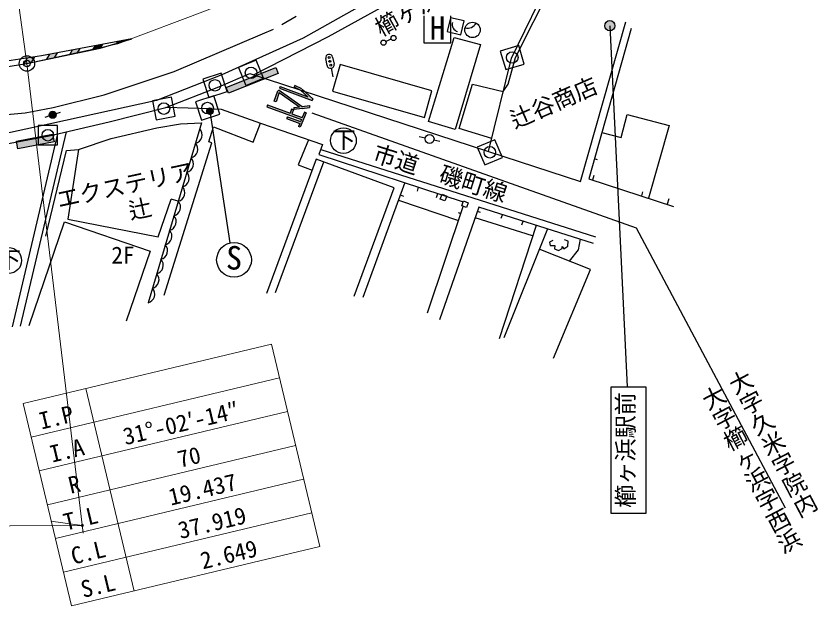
# Model space of a CAD drawing. Units: millimetres at full size, sheet at 1:1000; details may follow other scales. Extents: x 40000 to 680000, y 20000 to 380000.
# Drawn here: x 279528 to 341927, y 247037 to 292943 of the extents above; entities that cross this region are included whole.
import ezdxf
from ezdxf.enums import TextEntityAlignment as Align

# ---------------------------------------------------------------- set-up
doc = ezdxf.new("R2010")
doc.units = ezdxf.units.MM
doc.header["$LTSCALE"] = 1000
doc.header["$PDMODE"] = 32
doc.header["$PDSIZE"] = 500
doc.linetypes.add('CHAIN', pattern=[18.5, 12, -1.5, 3.5, -1.5])
for name, color, linetype, lineweight in [('M-BGD', 7, 'Continuous', 25), ('M-BGD-EXST', 7, 'Continuous', 25), ('M-BMK', 2, 'CHAIN', 13), ('M-BMK-ROW', 54, 'Continuous', 25), ('M-BMK-SRVR', 3, 'Continuous', 25), ('M-STR-HTXT', 7, 'Continuous', 13), ('M-STR-STRC', 7, 'Continuous', 25)]:
    doc.layers.add(name, color=color, linetype=linetype, lineweight=lineweight)
doc.layers.add('M-BMK-HTXT', color=7, linetype='Continuous')
doc.layers.add('M-OTRS', color=6, linetype='Continuous')
doc.styles.add('@ＭＳ ゴシック', font='')
doc.styles.add('ＭＳ ゴシック', font='')
doc.styles.get('@ＭＳ ゴシック').set_extended_font_data('@MS Gothic')
doc.styles.get('ＭＳ ゴシック').set_extended_font_data('MS Gothic')

msp = doc.modelspace()

# ---------------------------------------------------------------- hatches: boundary and pattern name
at = {"layer": 'M-BGD'}
msp.add_hatch(color=256, dxfattribs=at).paths.add_polyline_path([(282104, 285258, 1), (282654, 285258, 1)])
at = {"layer": 'M-BGD-EXST'}
msp.add_hatch(color=256, dxfattribs=at).paths.add_polyline_path([(294398, 285422, 0.41421), (294737, 285322, 0.41421), (294837, 285661, 1)])
at = {"layer": 'M-STR-STRC'}
for points in [[(326068, 292406, 1), (325394, 291977, 1)], [(288019, 291021), (288058, 291087), (287468, 290975), (287383, 290831)], [(284523, 290418), (283934, 290307), (283722, 289949), (284319, 290074)], [(286290, 290752), (285701, 290641), (285513, 290323), (286084, 290442), (286112, 290450)], [(281002, 289771), (280428, 289685), (280149, 289215), (280376, 289250), (280738, 289326)], [(282756, 290084), (282167, 289972), (281932, 289575), (282529, 289700)], [(296065, 286929), (295881, 287389), (299737, 288933), (299921, 288473)], [(299625, 286323), (299768, 286277), (300001, 286988), (301572, 285868), (301137, 285819), (301154, 285670), (302375, 285821), (302355, 285969), (301795, 285894), (300005, 287169), (299890, 287131)], [(300022, 287323), (302558, 286379), (302633, 286506), (301781, 287259), (301234, 287550), (301164, 287417), (301688, 287141), (302232, 286660), (300074, 287463)], [(299091, 286030), (299039, 285890), (301730, 284898), (301660, 284727), (300639, 285112), (300586, 284971), (301603, 284588), (301505, 284348), (301643, 284291), (302104, 285416), (301965, 285473), (301787, 285037), (300989, 285331), (301109, 285650), (300969, 285703), (300848, 285383)], [(279674, 282614), (279562, 283196), (282373, 283740), (282486, 283158)]]:
    msp.add_hatch(color=256, dxfattribs=at).paths.add_polyline_path(points)

# ---------------------------------------------------------------- linework, layer by layer
at = {"layer": 'M-BGD'}
for p, q in [((308718, 291148), (308302, 290954)), ((294658, 285718), (291193, 285834)), ((282119, 285170), (281764, 285050)), ((282640, 285346), (282995, 285466)), ((293961, 284622), (289801, 270636)), ((283421, 283931), (279847, 268822)), ((279260, 268759), (282792, 283784)), ((311359, 283442), (310890, 283534)), ((312045, 283307), (312514, 283216)), ((303235, 282552), (324609, 275752)), ((299723, 271419), (303478, 281586)), ((324765, 281764), (324542, 281827)), ((324500, 280522), (324387, 280174)), ((309788, 279977), (306511, 271038)), ((310756, 279317), (310857, 279626)), ((309716, 278906), (309433, 279009)), ((312255, 278829), (312355, 279134)), ((328285, 279253), (328184, 278942)), ((292149, 278528), (291600, 278702)), ((309285, 278606), (313962, 277030)), ((330323, 278711), (330187, 278292)), ((311543, 269853), (314333, 278131)), ((315660, 277645), (315423, 277727)), ((313932, 277652), (314147, 277580)), ((319725, 275828), (315249, 277228)), ((317286, 277222), (317368, 277482)), ((319993, 276656), (317129, 267826)), ((318897, 276706), (318982, 276974)), ((320870, 276381), (317475, 267898))]:
    msp.add_line(p, q, dxfattribs=at)
for points in [[(321281, 302154), (310683, 296210), (301861, 291233), (295530, 288363), (290467, 286378), (282072, 284537), (275724, 283145), (266694, 282433), (251241, 282150), (235193, 282028), (215813, 282007), (198635, 281844), (176443, 281724), (150160, 281601), (130696, 281400), (120922, 281257)], [(298006, 288379), (303843, 291358), (311228, 295445), (321683, 301333)], [(317441, 287064), (317811, 287635), (318390, 289711), (321227, 295348), (322169, 295644), (326073, 294027), (322859, 296449), (323894, 297870)], [(90019, 271551), (120172, 277564), (120172, 280507), (146089, 280654), (177035, 281022), (210022, 281175), (216330, 281233), (237911, 281310), (253424, 281537), (265174, 281658), (267734, 281751), (272354, 282014), (275330, 282446), (277796, 282804), (282118, 283627), (286774, 284713), (291193, 285834), (295302, 287424), (297724, 288472), (316303, 282400), (318077, 289668), (321210, 296118)], [(316303, 282400), (323458, 280062), (326970, 292490)], [(327380, 291983), (324106, 280266), (330679, 278132)], [(316554, 283426), (314012, 284189), (315050, 287647), (317441, 287064)], [(294658, 285718), (295481, 285685), (298549, 284615), (303368, 282934), (303102, 282170), (314321, 278489)], [(325116, 283879), (326615, 283482), (327091, 285279), (330352, 284414), (328736, 278762)], [(284398, 282545), (286940, 283417), (290483, 284245), (292316, 284562), (293961, 284622)], [(291047, 271228), (294758, 283081), (294528, 283153), (294895, 284326), (297969, 283127), (298549, 284615)], [(302298, 283307), (301489, 281354), (302570, 280955)], [(281859, 275825), (283462, 282470), (284398, 282545), (283549, 277129), (290583, 275749), (291600, 278702)], [(305835, 271144), (308946, 279566), (302884, 281805), (299019, 271343)], [(324449, 275255), (315538, 278057), (312489, 269313)], [(280541, 268856), (283310, 276934), (289961, 274655), (288093, 269204)], [(321285, 275487), (321048, 275351), (321090, 275080), (321447, 275088), (321421, 274826), (321735, 274699), (322015, 274843), (322015, 275021), (322150, 274834), (322464, 275037), (322498, 275427), (322193, 275529)], [(323419, 275579), (323257, 274753), (322570, 273869)], [(321349, 266327), (324221, 273208), (320238, 274802)]]:
    msp.add_lwpolyline(points, dxfattribs=at)
for points in [[(313071, 291745), (314142, 291493), (314393, 292564), (313322, 292816)], [(313629, 291264), (315672, 290733), (313703, 284122), (311611, 284745)], [(317633, 288781), (319070, 289210), (318641, 290647), (317203, 290218)], [(297410, 287543), (298796, 288116), (298224, 289502), (296837, 288930)], [(304742, 289163), (304152, 287089), (311302, 285058), (311892, 287132)], [(294529, 286602), (295952, 287076), (295478, 288499), (294055, 288025)], [(290438, 284863), (291911, 285145), (291630, 286618), (290156, 286337)], [(293952, 284834), (295377, 285302), (294910, 286727), (293485, 286260)], [(281254, 282917), (282754, 282917), (282754, 284417), (281254, 284417)], [(315999, 281356), (317381, 281941), (316796, 283322), (315415, 282738)], [(312541, 278694), (312681, 279070), (313046, 278933), (312905, 278558)], [(314205, 278179), (314345, 278555), (314710, 278418), (314569, 278043)]]:
    msp.add_lwpolyline(points, close=True, dxfattribs=at)
for centre, radius in [((315050, 291862), 600), ((308900, 291233), 200), ((308121, 290869), 200), ((318137, 289714), 450), ((297817, 288523), 450), ((295004, 287551), 450), ((291034, 285741), 450), ((294431, 285781), 450), ((282379, 285258), 275), ((282004, 283667), 450), ((311702, 283375), 350), ((316398, 282339), 450)]:
    msp.add_circle(centre, radius, dxfattribs=at)
for centre, radius, start, end in [((314032, 292280), 563, 163.24681, 254.80968), ((314659, 292739), 747, 255.40769, 332.73727), ((293323, 283701), 684, 284.16591, 42.70325), ((292987, 282574), 684, 284.16591, 42.70325), ((292652, 281446), 684, 284.16591, 42.70325), ((292317, 280319), 684, 284.16591, 42.70325), ((291981, 279192), 684, 284.16591, 42.70325), ((291646, 278064), 684, 284.16591, 42.70325), ((291311, 276937), 684, 284.16591, 42.70325), ((290975, 275809), 684, 284.16591, 42.70325), ((290640, 274682), 684, 284.16591, 42.70325), ((290304, 273554), 684, 284.16591, 42.70325), ((289969, 272427), 684, 284.16591, 42.70325), ((289634, 271300), 684, 284.16591, 42.70325)]:
    msp.add_arc(centre, radius, start, end, dxfattribs=at)
at = {"layer": 'M-BGD-EXST'}
for p, q in [((311256, 292956), (311256, 290856)), ((313356, 290856), (313356, 292956)), ((311256, 290856), (313356, 290856)), ((294617, 285541), (296166, 275282))]:
    msp.add_line(p, q, dxfattribs=at)
for centre, radius in [((294617, 285541), 250), ((305004, 283249), 1000), ((296489, 273971), 1350), ((278959, 273920), 1000)]:
    msp.add_circle(centre, radius, dxfattribs=at)
at = {"layer": 'M-BMK'}
msp.add_lwpolyline([(280376, 289250), (287458, 290770), (294487, 293413), (298674, 295413), (303932, 298312), (317766, 306910)], dxfattribs=at)
at = {"layer": 'M-BMK-ROW'}
msp.add_lwpolyline([(302549, 285401), (327774, 276457), (339376, 254676)], dxfattribs=at)
at = {"layer": 'M-BMK-SRVR'}
msp.add_circle((280376, 289250), 600, dxfattribs=at)
at = {"layer": 'M-OTRS'}
msp.add_point((280376, 289250), dxfattribs=at)
at = {"layer": 'M-STR-HTXT'}
for p, q in [((280376, 289250), (275743, 322395)), ((280376, 289250), (284742, 252697)), ((280082, 262793), (299394, 267409)), ((303160, 251653), (299394, 267409)), ((280710, 260167), (300021, 264783)), ((288712, 248199), (284946, 263955)), ((283849, 247037), (280082, 262793)), ((281338, 257541), (300649, 262157)), ((281966, 254915), (301277, 259531)), ((282593, 252289), (301905, 256905)), ((283221, 249663), (302532, 254279)), ((284671, 253295), (282239, 253633)), ((283849, 247037), (303160, 251653))]:
    msp.add_line(p, q, dxfattribs=at)
msp.add_lwpolyline([(284671, 253295), (245374, 253105), (169729, 253069), (120127, 252835)], dxfattribs=at)
at = {"layer": 'M-STR-STRC'}
for p, q in [((300217, 292282), (301336, 292934)), ((325731, 292192), (327092, 264100)), ((287383, 290831), (287468, 290975)), ((288019, 291021), (288058, 291087)), ((283722, 289949), (283934, 290307)), ((284319, 290074), (284523, 290418)), ((285513, 290323), (285701, 290641)), ((286112, 290450), (286290, 290752)), ((280149, 289215), (280428, 289685)), ((280738, 289326), (281002, 289771)), ((281932, 289575), (282167, 289972)), ((282529, 289700), (282756, 290084)), ((303733, 289091), (303623, 289630)), ((304162, 289740), (304272, 289201)), ((295881, 287389), (299737, 288933)), ((299737, 288933), (299921, 288473)), ((299921, 288473), (296065, 286929)), ((304054, 288876), (304191, 288204)), ((296065, 286929), (295881, 287389)), ((299625, 286323), (299890, 287131)), ((300005, 287169), (299890, 287131)), ((300005, 287169), (301795, 285894)), ((300074, 287463), (300022, 287323)), ((300022, 287323), (302558, 286379)), ((300074, 287463), (302232, 286660)), ((301234, 287550), (301164, 287417)), ((301696, 287137), (301164, 287417)), ((301766, 287269), (301234, 287550)), ((301681, 287147), (302232, 286660)), ((302633, 286506), (301781, 287259)), ((300001, 286988), (299768, 286277)), ((300001, 286988), (301572, 285868)), ((302633, 286506), (302558, 286379)), ((299091, 286030), (299039, 285890)), ((299039, 285890), (301730, 284898)), ((299091, 286030), (300848, 285383)), ((299768, 286277), (299625, 286323)), ((301137, 285819), (301572, 285868)), ((301137, 285819), (301154, 285670)), ((301785, 285741), (302375, 285821)), ((301795, 285894), (302355, 285969)), ((302355, 285969), (302375, 285821)), ((300969, 285703), (300848, 285383)), ((301109, 285650), (300969, 285703)), ((301109, 285650), (300989, 285331)), ((300989, 285331), (301787, 285037)), ((301784, 285741), (301154, 285670)), ((302104, 285416), (301643, 284291)), ((301965, 285473), (301787, 285037)), ((302104, 285416), (301965, 285473)), ((300639, 285112), (300586, 284971)), ((300586, 284971), (301603, 284588)), ((300639, 285112), (301660, 284727)), ((301603, 284588), (301505, 284348)), ((301730, 284898), (301660, 284727)), ((301643, 284291), (301505, 284348)), ((279562, 283196), (282373, 283740)), ((282373, 283740), (282486, 283158)), ((279674, 282614), (279562, 283196)), ((282486, 283158), (279674, 282614)), ((325830, 264078), (328521, 264078)), ((325830, 254223), (325830, 264078)), ((328521, 264078), (328521, 254223)), ((328521, 254223), (325830, 254223))]:
    msp.add_line(p, q, dxfattribs=at)
for points in [[(216055, 282882), (216894, 283533), (218050, 283875), (246738, 283999), (265062, 284114), (269150, 284363), (272741, 284742), (280251, 285413), (282428, 285837), (286389, 286809), (291832, 288626), (298704, 291566), (299562, 291933)], [(288546, 291179), (281502, 289846), (278104, 289336), (269666, 288949), (260419, 288700), (242882, 288531), (225796, 288516), (210697, 288393), (194835, 288283), (177760, 288196), (163529, 288221), (148330, 287988), (132368, 287841), (118200, 287792), (115285, 287792), (114550, 287621), (113803, 286862), (113697, 286368)], [(280376, 289250), (286084, 290442), (288546, 291179)], [(113697, 286368), (167137, 286841), (191726, 286963), (214651, 287168), (257562, 287429), (266898, 287711), (276601, 288655), (280376, 289250)]]:
    msp.add_lwpolyline(points, dxfattribs=at)
for centre, radius in [((325731, 292192), 400), ((303888, 289722), 75), ((303950, 289418), 75), ((304012, 289114), 75)]:
    msp.add_circle(centre, radius, dxfattribs=at)
for centre, start, end in [((303893, 289685), 101.47509, 191.47509), ((303893, 289685), 11.47509, 101.47509), ((304002, 289146), 191.47509, 281.47509), ((304002, 289146), 281.47509, 11.47509)]:
    msp.add_arc(centre, 275, start, end, dxfattribs=at)

# ---------------------------------------------------------------- texts
at = {"layer": 'M-BGD-EXST', "style": 'ＭＳ ゴシック'}
for s, height, p in [('H', 1833, (311709, 290548)), ('下', 1320, (304151, 282262)), ('下', 1320, (278107, 272933))]:
    msp.add_text(s, height=height, dxfattribs=at).set_placement(p, align=Align.BOTTOM_LEFT)
msp.add_text('S', height=1833, rotation=358.508, dxfattribs=at).set_placement((295834, 272679), align=Align.BOTTOM_LEFT)
at = {"layer": 'M-BMK-HTXT'}
for s, rotation, style, p in [('櫛ヶ浜駅前バス停', 29.163, 'ＭＳ ゴシック', (308114, 290971)), ('辻谷商店', 23.613, 'ＭＳ ゴシック', (318479, 283801)), ('市道\u3000磯町線', 342.35, 'ＭＳ ゴシック', (307071, 281332)), ('エクステリア', 12.25, 'ＭＳ ゴシック', (282924, 277606)), ('辻', 12.25, 'ＭＳ ゴシック', (288514, 276716)), ('大字久米字院内', 297.654, '@ＭＳ ゴシック', (334551, 264777)), ('大字櫛ヶ浜字西浜', 297.654, '@ＭＳ ゴシック', (332455, 263572))]:
    msp.add_text(s, height=1320, rotation=rotation, dxfattribs=dict(at, style=style)).set_placement(p, align=Align.BOTTOM_LEFT)
at = {"layer": 'M-BMK-HTXT', "style": 'ＭＳ ゴシック'}
msp.add_text('2F', height=1320, dxfattribs=at).set_placement((286949, 273287), align=Align.BOTTOM_LEFT)
at = {"layer": 'M-STR-HTXT', "style": 'ＭＳ ゴシック'}
for s, p in [('31°-02′-14″', (288122, 259163)), ('I.P', (281588, 260377)), ('I.A', (282417, 257799)), ('70', (292365, 257401)), ('R', (283876, 255372)), ('19.437', (291662, 254457)), ('T.L', (283493, 252504)), ('37.919', (292407, 251859)), ('2.649', (294148, 249499)), ('C.L', (284078, 249868)), ('S.L', (284843, 247275))]:
    msp.add_text(s, height=1320, rotation=13.443, dxfattribs=at).set_placement(p, align=Align.BOTTOM_LEFT)
at = {"layer": 'M-STR-STRC', "style": 'ＭＳ ゴシック'}
msp.add_text('櫛ヶ浜駅前', height=1320, rotation=90, dxfattribs=at).set_placement((328011, 254670), align=Align.BOTTOM_LEFT)

doc.saveas('drawing.dxf')
